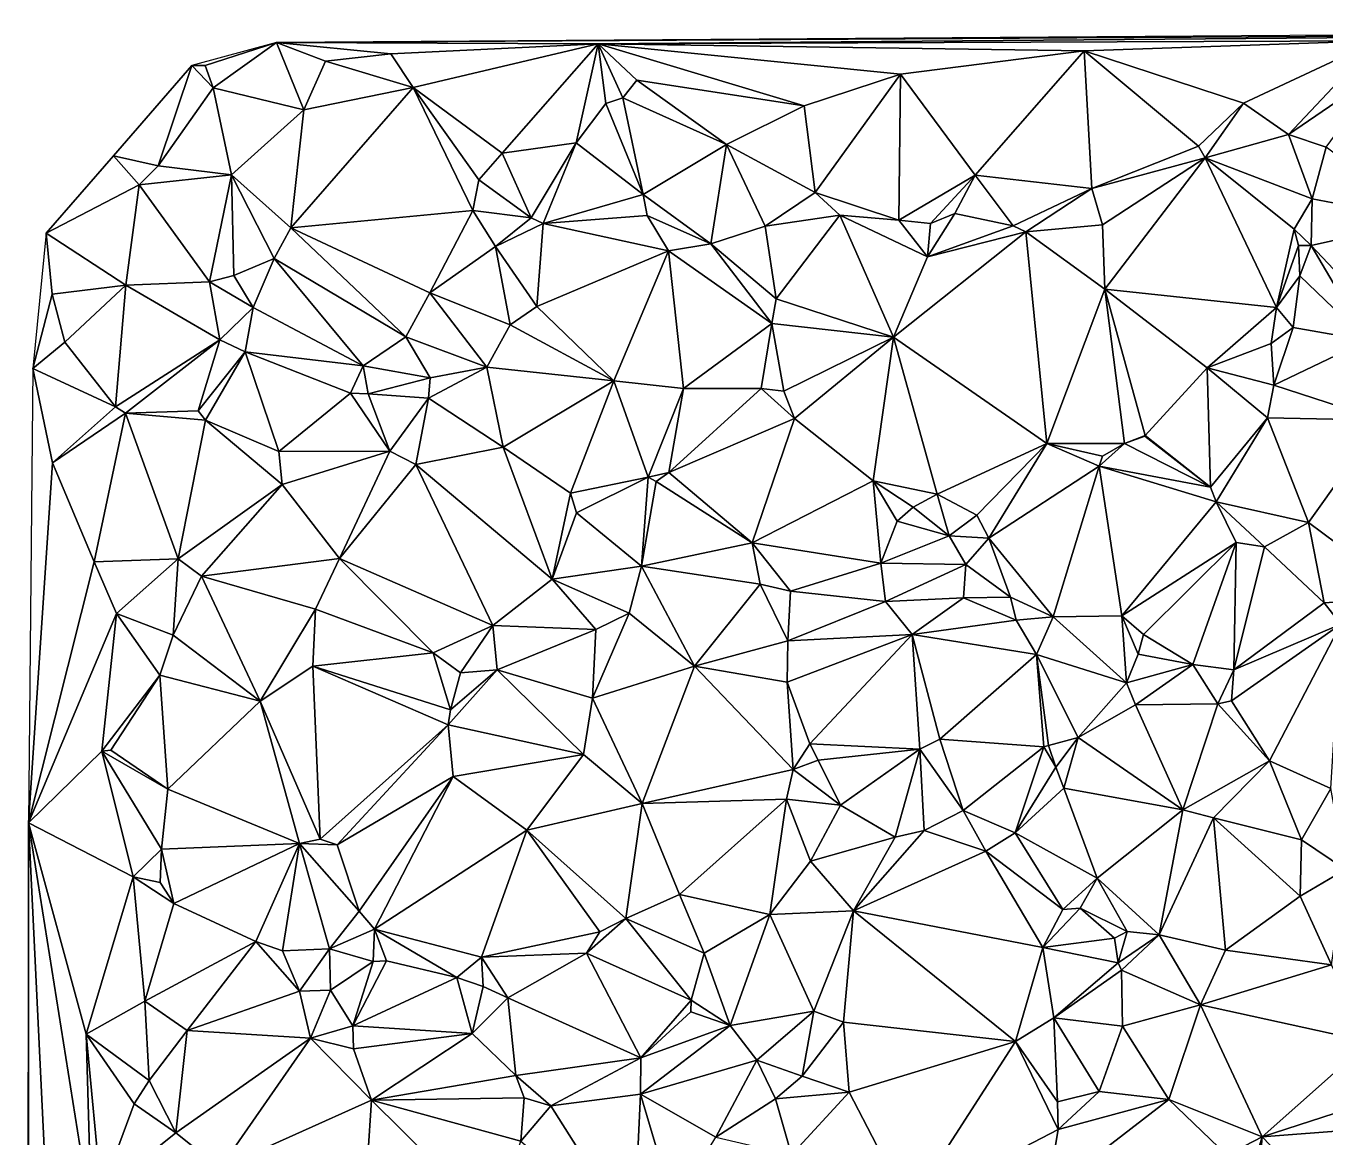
# Model space of a CAD drawing. Header units: metres. Extents: x -15 to 15, y -15 to 15.
# Drawn here: x -14.96 to -3.44, y 5.14 to 15 of the extents above; entities that cross this region are included whole.
import ezdxf

# ---------------------------------------------------------------- set-up
doc = ezdxf.new("R2010")
doc.units = ezdxf.units.M
doc.layers.add('STREET_MESH', color=7, linetype='Continuous')

msp = doc.modelspace()

# ---------------------------------------------------------------- linework, layer by layer
at = {"layer": 'STREET_MESH'}
for points in [[(-12.74, 14.85), (1.957, 14.937), (8.652, 14.997)], [(-12.74, 14.85), (-9.888, 14.839), (1.957, 14.937)], [(-9.888, 14.839), (-2.985, 14.865), (1.957, 14.937)], [(-5.579, 14.775), (-2.985, 14.865), (-9.888, 14.839)], [(-5.579, 14.775), (-4.168, 14.311), (-2.985, 14.865)], [(-4.168, 14.311), (-3.768, 14.034), (-2.985, 14.865)], [(-3.768, 14.034), (-2.928, 14.609), (-2.985, 14.865)], [(-13.374, 14.647), (-12.74, 14.85), (-13.493, 14.647)], [(-13.374, 14.647), (-13.303, 14.448), (-12.74, 14.85)], [(-13.303, 14.448), (-12.499, 14.253), (-12.74, 14.85)], [(-12.74, 14.85), (-11.727, 14.751), (-9.888, 14.839)], [(-12.306, 14.686), (-11.727, 14.751), (-12.74, 14.85)], [(-12.499, 14.253), (-12.306, 14.686), (-12.74, 14.85)], [(-12.306, 14.686), (-11.53, 14.451), (-11.727, 14.751)], [(-11.727, 14.751), (-11.53, 14.451), (-9.888, 14.839)], [(-11.53, 14.451), (-10.74, 13.868), (-9.888, 14.839)], [(-10.74, 13.868), (-10.083, 13.959), (-9.888, 14.839)], [(-10.083, 13.959), (-9.821, 14.309), (-9.888, 14.839)], [(-7.21, 14.568), (-5.579, 14.775), (-9.888, 14.839)], [(-9.67, 14.358), (-9.546, 14.517), (-9.888, 14.839)], [(-9.821, 14.309), (-9.67, 14.358), (-9.888, 14.839)], [(-9.546, 14.517), (-8.062, 14.289), (-9.888, 14.839)], [(-8.062, 14.289), (-7.21, 14.568), (-9.888, 14.839)], [(-7.21, 14.568), (-6.547, 13.674), (-5.579, 14.775)], [(-6.547, 13.674), (-5.513, 13.556), (-5.579, 14.775)], [(-5.513, 13.556), (-4.567, 13.932), (-5.579, 14.775)], [(-4.567, 13.932), (-4.168, 14.311), (-5.579, 14.775)], [(-14.785, 13.159), (-14.188, 13.845), (-13.493, 14.647)], [(-14.188, 13.845), (-13.79, 13.755), (-13.493, 14.647)], [(-13.79, 13.755), (-13.303, 14.448), (-13.493, 14.647)], [(-13.303, 14.448), (-13.374, 14.647), (-13.493, 14.647)], [(-11.53, 14.451), (-12.306, 14.686), (-12.499, 14.253)], [(-9.67, 14.358), (-8.75, 13.947), (-9.546, 14.517)], [(-8.75, 13.947), (-8.062, 14.289), (-9.546, 14.517)], [(-8.062, 14.289), (-7.964, 13.521), (-7.21, 14.568)], [(-7.964, 13.521), (-7.223, 13.276), (-7.21, 14.568)], [(-7.223, 13.276), (-6.547, 13.674), (-7.21, 14.568)], [(-3.434, 13.921), (-2.928, 14.609), (-3.768, 14.034)], [(-13.303, 14.448), (-13.79, 13.755), (-13.141, 13.677)], [(-12.499, 14.253), (-13.303, 14.448), (-13.141, 13.677)], [(-11.53, 14.451), (-12.615, 13.208), (-11.001, 13.359)], [(-12.615, 13.208), (-11.53, 14.451), (-12.499, 14.253)], [(-10.948, 13.632), (-11.53, 14.451), (-11.001, 13.359)], [(-11.53, 14.451), (-10.948, 13.632), (-10.74, 13.868)], [(-9.821, 14.309), (-10.083, 13.959), (-9.491, 13.501)], [(-9.67, 14.358), (-9.821, 14.309), (-9.491, 13.501)], [(-8.75, 13.947), (-9.67, 14.358), (-9.491, 13.501)], [(-8.75, 13.947), (-7.964, 13.521), (-8.062, 14.289)], [(-4.506, 13.826), (-4.168, 14.311), (-4.567, 13.932)], [(-4.168, 14.311), (-4.506, 13.826), (-3.768, 14.034)], [(-12.615, 13.208), (-12.499, 14.253), (-13.141, 13.677)], [(-10.483, 13.294), (-10.083, 13.959), (-10.74, 13.868)], [(-10.483, 13.294), (-10.378, 13.246), (-10.083, 13.959)], [(-10.083, 13.959), (-10.378, 13.246), (-9.491, 13.501)], [(-8.891, 13.065), (-8.75, 13.947), (-9.491, 13.501)], [(-8.409, 13.22), (-8.75, 13.947), (-8.891, 13.065)], [(-8.409, 13.22), (-7.964, 13.521), (-8.75, 13.947)], [(-4.506, 13.826), (-3.559, 13.463), (-3.768, 14.034)], [(-3.559, 13.463), (-3.434, 13.921), (-3.768, 14.034)], [(-13.958, 13.587), (-14.188, 13.845), (-14.785, 13.159)], [(-13.958, 13.587), (-13.79, 13.755), (-14.188, 13.845)], [(-10.948, 13.632), (-10.483, 13.294), (-10.74, 13.868)], [(-4.506, 13.826), (-4.567, 13.932), (-5.513, 13.556)], [(-5.418, 13.232), (-4.506, 13.826), (-5.513, 13.556)], [(-4.506, 13.826), (-5.418, 13.232), (-5.397, 12.664)], [(-4.506, 13.826), (-5.397, 12.664), (-3.876, 12.5)], [(-3.718, 13.196), (-4.506, 13.826), (-3.876, 12.5)], [(-3.559, 13.463), (-4.506, 13.826), (-3.718, 13.196)], [(-3.434, 13.921), (-3.559, 13.463), (-2.565, 13.274)], [(-13.79, 13.755), (-13.958, 13.587), (-13.141, 13.677)], [(-13.958, 13.587), (-13.335, 12.727), (-13.141, 13.677)], [(-13.335, 12.727), (-13.119, 12.783), (-13.141, 13.677)], [(-12.761, 12.935), (-12.615, 13.208), (-13.141, 13.677)], [(-13.119, 12.783), (-12.761, 12.935), (-13.141, 13.677)], [(-10.483, 13.294), (-10.948, 13.632), (-11.001, 13.359)], [(-7.223, 13.276), (-6.942, 13.244), (-6.547, 13.674)], [(-6.942, 13.244), (-6.728, 13.335), (-6.547, 13.674)], [(-6.728, 13.335), (-6.209, 13.223), (-6.547, 13.674)], [(-6.547, 13.674), (-6.209, 13.223), (-5.513, 13.556)], [(-14.077, 12.697), (-13.958, 13.587), (-14.785, 13.159)], [(-14.077, 12.697), (-13.335, 12.727), (-13.958, 13.587)], [(-10.378, 13.246), (-9.454, 13.315), (-9.491, 13.501)], [(-9.454, 13.315), (-8.891, 13.065), (-9.491, 13.501)], [(-8.409, 13.22), (-7.748, 13.318), (-7.964, 13.521)], [(-7.964, 13.521), (-7.748, 13.318), (-7.223, 13.276)], [(-6.209, 13.223), (-6.097, 13.17), (-5.513, 13.556)], [(-6.097, 13.17), (-5.418, 13.232), (-5.513, 13.556)], [(-3.559, 13.463), (-3.718, 13.196), (-3.568, 13.05)], [(-2.565, 13.274), (-3.559, 13.463), (-3.568, 13.05)], [(-12.615, 13.208), (-11.383, 12.63), (-11.001, 13.359)], [(-11.383, 12.63), (-10.799, 13.042), (-11.001, 13.359)], [(-10.799, 13.042), (-10.483, 13.294), (-11.001, 13.359)], [(-10.483, 13.294), (-10.799, 13.042), (-10.378, 13.246)], [(-10.378, 13.246), (-10.799, 13.042), (-10.432, 12.508)], [(-9.266, 13.002), (-10.378, 13.246), (-10.432, 12.508)], [(-10.378, 13.246), (-9.266, 13.002), (-9.454, 13.315)], [(-9.266, 13.002), (-8.891, 13.065), (-9.454, 13.315)], [(-8.31, 12.576), (-7.748, 13.318), (-8.409, 13.22)], [(-8.31, 12.576), (-7.271, 12.236), (-7.748, 13.318)], [(-7.748, 13.318), (-6.969, 12.948), (-7.223, 13.276)], [(-7.271, 12.236), (-6.969, 12.948), (-7.748, 13.318)], [(-6.969, 12.948), (-6.942, 13.244), (-7.223, 13.276)], [(-6.728, 13.335), (-6.969, 12.948), (-6.209, 13.223)], [(-6.942, 13.244), (-6.969, 12.948), (-6.728, 13.335)], [(-2.816, 12.256), (-2.565, 13.274), (-3.568, 13.05)], [(-14.901, 11.96), (-14.729, 12.617), (-14.785, 13.159)], [(-14.729, 12.617), (-14.077, 12.697), (-14.785, 13.159)], [(-12.761, 12.935), (-11.596, 12.24), (-12.615, 13.208)], [(-11.596, 12.24), (-11.383, 12.63), (-12.615, 13.208)], [(-8.31, 12.576), (-8.409, 13.22), (-8.891, 13.065)], [(-7.271, 12.236), (-5.91, 11.295), (-6.097, 13.17)], [(-6.969, 12.948), (-7.271, 12.236), (-6.097, 13.17)], [(-6.209, 13.223), (-6.969, 12.948), (-6.097, 13.17)], [(-5.397, 12.664), (-5.418, 13.232), (-6.097, 13.17)], [(-5.91, 11.295), (-5.397, 12.664), (-6.097, 13.17)], [(-3.681, 13.05), (-3.718, 13.196), (-3.876, 12.5)], [(-3.718, 13.196), (-3.681, 13.05), (-3.568, 13.05)], [(-10.669, 12.347), (-10.799, 13.042), (-11.383, 12.63)], [(-10.799, 13.042), (-10.669, 12.347), (-10.432, 12.508)], [(-9.266, 13.002), (-8.348, 12.357), (-8.891, 13.065)], [(-8.348, 12.357), (-8.31, 12.576), (-8.891, 13.065)], [(-3.669, 12.782), (-3.681, 13.05), (-3.876, 12.5)], [(-3.681, 13.05), (-3.669, 12.782), (-3.568, 13.05)], [(-3.669, 12.782), (-3.071, 12.207), (-3.568, 13.05)], [(-3.071, 12.207), (-2.816, 12.256), (-3.568, 13.05)], [(-12.949, 12.5), (-12.761, 12.935), (-13.119, 12.783)], [(-12.761, 12.935), (-12.949, 12.5), (-11.973, 11.983)], [(-11.596, 12.24), (-12.761, 12.935), (-11.973, 11.983)], [(-9.751, 11.85), (-9.266, 13.002), (-10.432, 12.508)], [(-9.133, 11.781), (-9.266, 13.002), (-9.751, 11.85)], [(-9.133, 11.781), (-8.348, 12.357), (-9.266, 13.002)], [(-14.617, 12.193), (-14.077, 12.697), (-14.729, 12.617)], [(-14.17, 11.618), (-14.077, 12.697), (-14.617, 12.193)], [(-14.17, 11.618), (-13.243, 12.212), (-14.077, 12.697)], [(-13.243, 12.212), (-13.335, 12.727), (-14.077, 12.697)], [(-13.335, 12.727), (-12.949, 12.5), (-13.119, 12.783)], [(-12.949, 12.5), (-13.335, 12.727), (-13.243, 12.212)], [(-3.669, 12.782), (-3.876, 12.5), (-3.726, 12.323)], [(-3.669, 12.782), (-3.726, 12.323), (-3.071, 12.207)], [(-14.617, 12.193), (-14.729, 12.617), (-14.901, 11.96)], [(-11.596, 12.24), (-10.875, 11.97), (-11.383, 12.63)], [(-10.875, 11.97), (-10.669, 12.347), (-11.383, 12.63)], [(-8.348, 12.357), (-7.271, 12.236), (-8.31, 12.576)], [(-5.91, 11.295), (-5.224, 11.293), (-5.397, 12.664)], [(-3.876, 12.5), (-5.397, 12.664), (-4.491, 11.964)], [(-5.397, 12.664), (-5.038, 11.364), (-4.491, 11.964)], [(-5.224, 11.293), (-5.038, 11.364), (-5.397, 12.664)], [(-12.949, 12.5), (-13.243, 12.212), (-13.02, 12.107)], [(-11.973, 11.983), (-12.949, 12.5), (-13.02, 12.107)], [(-10.669, 12.347), (-9.751, 11.85), (-10.432, 12.508)], [(-3.922, 12.18), (-3.876, 12.5), (-4.491, 11.964)], [(-3.726, 12.323), (-3.876, 12.5), (-3.922, 12.18)], [(-10.669, 12.347), (-10.875, 11.97), (-9.751, 11.85)], [(-8.445, 11.781), (-8.348, 12.357), (-9.133, 11.781)], [(-8.244, 11.759), (-8.348, 12.357), (-8.445, 11.781)], [(-8.244, 11.759), (-7.271, 12.236), (-8.348, 12.357)], [(-13.243, 12.212), (-14.17, 11.618), (-14.079, 11.563)], [(-13.437, 11.585), (-13.243, 12.212), (-14.079, 11.563)], [(-13.243, 12.212), (-13.437, 11.585), (-13.02, 12.107)], [(-11.596, 12.24), (-11.973, 11.983), (-11.379, 11.877)], [(-10.875, 11.97), (-11.596, 12.24), (-11.379, 11.877)], [(-7.271, 12.236), (-8.244, 11.759), (-8.149, 11.516)], [(-7.452, 10.963), (-7.271, 12.236), (-8.149, 11.516)], [(-6.883, 10.845), (-7.271, 12.236), (-7.452, 10.963)], [(-5.91, 11.295), (-7.271, 12.236), (-6.883, 10.845)], [(-3.898, 11.81), (-3.726, 12.323), (-3.922, 12.18)], [(-3.726, 12.323), (-3.898, 11.81), (-3.071, 12.207)], [(-14.17, 11.618), (-14.617, 12.193), (-14.901, 11.96)], [(-13.437, 11.585), (-13.372, 11.501), (-13.02, 12.107)], [(-13.372, 11.501), (-12.722, 11.222), (-13.02, 12.107)], [(-12.722, 11.222), (-12.086, 11.74), (-13.02, 12.107)], [(-12.086, 11.74), (-11.973, 11.983), (-13.02, 12.107)], [(-3.898, 11.81), (-3.922, 12.18), (-4.491, 11.964)], [(-3.071, 12.207), (-3.898, 11.81), (-2.943, 11.501)], [(-12.086, 11.74), (-11.929, 11.735), (-11.973, 11.983)], [(-11.973, 11.983), (-11.929, 11.735), (-11.379, 11.877)], [(-14.94, 7.93), (-14.728, 11.124), (-14.901, 11.96)], [(-14.728, 11.124), (-14.17, 11.618), (-14.901, 11.96)], [(-11.929, 11.735), (-11.393, 11.697), (-11.379, 11.877)], [(-11.393, 11.697), (-10.875, 11.97), (-11.379, 11.877)], [(-11.393, 11.697), (-10.731, 11.261), (-10.875, 11.97)], [(-10.875, 11.97), (-10.731, 11.261), (-9.751, 11.85)], [(-5.038, 11.364), (-4.461, 10.908), (-4.491, 11.964)], [(-3.955, 11.522), (-3.898, 11.81), (-4.491, 11.964)], [(-4.461, 10.908), (-3.955, 11.522), (-4.491, 11.964)], [(-10.731, 11.261), (-10.136, 10.854), (-9.751, 11.85)], [(-10.136, 10.854), (-9.447, 10.997), (-9.751, 11.85)], [(-9.447, 10.997), (-9.133, 11.781), (-9.751, 11.85)], [(-9.133, 11.781), (-9.447, 10.997), (-9.264, 11.038)], [(-8.445, 11.781), (-9.264, 11.038), (-8.149, 11.516)], [(-8.445, 11.781), (-9.133, 11.781), (-9.264, 11.038)], [(-8.244, 11.759), (-8.445, 11.781), (-8.149, 11.516)], [(-3.898, 11.81), (-3.955, 11.522), (-2.943, 11.501)], [(-11.736, 11.225), (-12.086, 11.74), (-12.722, 11.222)], [(-11.736, 11.225), (-11.929, 11.735), (-12.086, 11.74)], [(-11.929, 11.735), (-11.736, 11.225), (-11.393, 11.697)], [(-11.393, 11.697), (-11.736, 11.225), (-11.507, 11.107)], [(-10.731, 11.261), (-11.393, 11.697), (-11.507, 11.107)], [(-14.17, 11.618), (-14.728, 11.124), (-14.079, 11.563)], [(-14.728, 11.124), (-14.358, 10.245), (-14.079, 11.563)], [(-14.358, 10.245), (-13.612, 10.27), (-14.079, 11.563)], [(-13.372, 11.501), (-13.437, 11.585), (-14.079, 11.563)], [(-13.612, 10.27), (-13.372, 11.501), (-14.079, 11.563)], [(-4.461, 10.908), (-4.411, 10.777), (-3.955, 11.522)], [(-3.955, 11.522), (-4.411, 10.777), (-3.591, 10.594)], [(-3.955, 11.522), (-3.591, 10.594), (-2.943, 11.501)], [(-13.372, 11.501), (-13.612, 10.27), (-12.692, 10.931)], [(-12.722, 11.222), (-13.372, 11.501), (-12.692, 10.931)], [(-9.264, 11.038), (-8.524, 10.413), (-8.149, 11.516)], [(-8.524, 10.413), (-7.452, 10.963), (-8.149, 11.516)], [(-3.591, 10.594), (-2.702, 9.93), (-2.943, 11.501)], [(-5.91, 11.295), (-6.883, 10.845), (-6.531, 10.659)], [(-5.91, 11.295), (-6.531, 10.659), (-6.424, 10.454)], [(-5.448, 11.093), (-5.91, 11.295), (-6.424, 10.454)], [(-5.91, 11.295), (-5.419, 11.181), (-5.224, 11.293)], [(-5.419, 11.181), (-5.91, 11.295), (-5.448, 11.093)], [(-4.461, 10.908), (-5.224, 11.293), (-5.448, 11.093)], [(-5.224, 11.293), (-5.419, 11.181), (-5.448, 11.093)], [(-5.224, 11.293), (-5.042, 11.358), (-5.038, 11.364)], [(-5.042, 11.358), (-5.224, 11.293), (-4.461, 10.908)], [(-5.038, 11.364), (-5.042, 11.358), (-4.461, 10.908)], [(-11.736, 11.225), (-12.722, 11.222), (-12.692, 10.931)], [(-12.184, 10.275), (-11.736, 11.225), (-12.692, 10.931)], [(-11.736, 11.225), (-12.184, 10.275), (-11.507, 11.107)], [(-10.298, 10.091), (-10.731, 11.261), (-11.507, 11.107)], [(-10.298, 10.091), (-10.136, 10.854), (-10.731, 11.261)], [(-14.358, 10.245), (-14.728, 11.124), (-14.94, 7.93)], [(-12.184, 10.275), (-10.823, 9.681), (-11.507, 11.107)], [(-10.823, 9.681), (-10.298, 10.091), (-11.507, 11.107)], [(-5.855, 9.757), (-5.448, 11.093), (-6.424, 10.454)], [(-5.855, 9.757), (-5.245, 9.765), (-5.448, 11.093)], [(-5.245, 9.765), (-4.411, 10.777), (-5.448, 11.093)], [(-4.411, 10.777), (-4.461, 10.908), (-5.448, 11.093)], [(-9.447, 10.997), (-10.136, 10.854), (-10.081, 10.68)], [(-9.505, 10.206), (-9.447, 10.997), (-10.081, 10.68)], [(-9.376, 10.956), (-9.447, 10.997), (-9.505, 10.206)], [(-9.376, 10.956), (-9.505, 10.206), (-8.524, 10.413)], [(-9.447, 10.997), (-9.376, 10.956), (-9.264, 11.038)], [(-9.264, 11.038), (-9.376, 10.956), (-8.524, 10.413)], [(-7.383, 10.234), (-7.452, 10.963), (-8.524, 10.413)], [(-7.383, 10.234), (-7.239, 10.606), (-7.452, 10.963)], [(-7.095, 10.73), (-6.883, 10.845), (-7.452, 10.963)], [(-7.239, 10.606), (-7.095, 10.73), (-7.452, 10.963)], [(-13.612, 10.27), (-13.407, 10.119), (-12.692, 10.931)], [(-13.407, 10.119), (-12.184, 10.275), (-12.692, 10.931)], [(-10.136, 10.854), (-10.298, 10.091), (-10.081, 10.68)], [(-7.095, 10.73), (-6.777, 10.476), (-6.883, 10.845)], [(-6.883, 10.845), (-6.777, 10.476), (-6.531, 10.659)], [(-6.777, 10.476), (-7.095, 10.73), (-7.239, 10.606)], [(-4.411, 10.777), (-5.245, 9.765), (-4.231, 10.417)], [(-3.982, 10.379), (-4.411, 10.777), (-4.231, 10.417)], [(-4.411, 10.777), (-3.982, 10.379), (-3.591, 10.594)], [(-10.298, 10.091), (-9.505, 10.206), (-10.081, 10.68)], [(-6.777, 10.476), (-7.239, 10.606), (-7.383, 10.234)], [(-6.531, 10.659), (-6.777, 10.476), (-6.424, 10.454)], [(-3.982, 10.379), (-3.452, 9.881), (-3.591, 10.594)], [(-3.452, 9.881), (-2.702, 9.93), (-3.591, 10.594)], [(-9.505, 10.206), (-8.453, 10.048), (-8.524, 10.413)], [(-8.453, 10.048), (-8.184, 9.984), (-8.524, 10.413)], [(-8.184, 9.984), (-7.383, 10.234), (-8.524, 10.413)], [(-6.777, 10.476), (-7.383, 10.234), (-6.63, 10.221)], [(-6.777, 10.476), (-6.63, 10.221), (-6.424, 10.454)], [(-6.63, 10.221), (-6.232, 9.93), (-6.424, 10.454)], [(-6.232, 9.93), (-5.855, 9.757), (-6.424, 10.454)], [(-5.245, 9.765), (-5.053, 9.599), (-4.231, 10.417)], [(-5.053, 9.599), (-4.616, 9.335), (-4.231, 10.417)], [(-4.616, 9.335), (-4.254, 9.288), (-4.231, 10.417)], [(-4.254, 9.288), (-3.982, 10.379), (-4.231, 10.417)], [(-3.452, 9.881), (-3.982, 10.379), (-4.254, 9.288)], [(-13.612, 10.27), (-14.358, 10.245), (-14.16, 9.787)], [(-13.658, 9.594), (-13.612, 10.27), (-14.16, 9.787)], [(-13.612, 10.27), (-13.658, 9.594), (-13.407, 10.119)], [(-12.184, 10.275), (-13.407, 10.119), (-12.395, 9.824)], [(-11.353, 9.438), (-12.184, 10.275), (-12.395, 9.824)], [(-10.823, 9.681), (-12.184, 10.275), (-11.353, 9.438)], [(-14.16, 9.787), (-14.358, 10.245), (-14.94, 7.93)], [(-10.298, 10.091), (-9.615, 9.79), (-9.505, 10.206)], [(-9.505, 10.206), (-9.615, 9.79), (-9.034, 9.321)], [(-8.453, 10.048), (-9.505, 10.206), (-9.034, 9.321)], [(-8.184, 9.984), (-7.342, 9.894), (-7.383, 10.234)], [(-7.383, 10.234), (-7.342, 9.894), (-6.63, 10.221)], [(-6.63, 10.221), (-7.342, 9.894), (-6.649, 9.925)], [(-6.232, 9.93), (-6.63, 10.221), (-6.649, 9.925)], [(-13.658, 9.594), (-12.886, 9.008), (-13.407, 10.119)], [(-13.407, 10.119), (-12.886, 9.008), (-12.395, 9.824)], [(-10.298, 10.091), (-10.823, 9.681), (-9.911, 9.644)], [(-9.615, 9.79), (-10.298, 10.091), (-9.911, 9.644)], [(-8.207, 9.545), (-8.453, 10.048), (-9.034, 9.321)], [(-8.207, 9.545), (-8.184, 9.984), (-8.453, 10.048)], [(-7.342, 9.894), (-8.184, 9.984), (-8.207, 9.545)], [(-7.342, 9.894), (-7.104, 9.6), (-6.649, 9.925)], [(-7.104, 9.6), (-6.182, 9.727), (-6.649, 9.925)], [(-6.182, 9.727), (-6.232, 9.93), (-6.649, 9.925)], [(-6.232, 9.93), (-6.182, 9.727), (-5.855, 9.757)], [(-3.452, 9.881), (-3.305, 9.693), (-2.702, 9.93)], [(-12.886, 9.008), (-12.419, 9.32), (-12.395, 9.824)], [(-12.419, 9.32), (-11.353, 9.438), (-12.395, 9.824)], [(-7.342, 9.894), (-8.207, 9.545), (-7.104, 9.6)], [(-3.305, 9.693), (-3.452, 9.881), (-4.254, 9.288)], [(-14.29, 8.567), (-14.16, 9.787), (-14.94, 7.93)], [(-14.29, 8.567), (-13.775, 9.24), (-14.16, 9.787)], [(-13.775, 9.24), (-13.658, 9.594), (-14.16, 9.787)], [(-11.11, 9.261), (-10.823, 9.681), (-11.353, 9.438)], [(-10.823, 9.681), (-11.11, 9.261), (-10.785, 9.287)], [(-10.823, 9.681), (-10.785, 9.287), (-9.911, 9.644)], [(-9.615, 9.79), (-9.941, 9.037), (-9.034, 9.321)], [(-9.941, 9.037), (-9.615, 9.79), (-9.911, 9.644)], [(-6.003, 9.422), (-6.182, 9.727), (-7.104, 9.6)], [(-6.182, 9.727), (-6.003, 9.422), (-5.855, 9.757)], [(-6.003, 9.422), (-5.206, 9.172), (-5.855, 9.757)], [(-5.855, 9.757), (-5.206, 9.172), (-5.245, 9.765)], [(-5.1, 9.427), (-5.053, 9.599), (-5.245, 9.765)], [(-5.206, 9.172), (-5.1, 9.427), (-5.245, 9.765)], [(-4.274, 9.011), (-3.305, 9.693), (-4.254, 9.288)], [(-3.305, 9.693), (-4.274, 9.011), (-3.936, 8.479)], [(-3.305, 9.693), (-3.936, 8.479), (-3.393, 8.234)], [(-13.775, 9.24), (-12.886, 9.008), (-13.658, 9.594)], [(-10.785, 9.287), (-9.941, 9.037), (-9.911, 9.644)], [(-7.104, 9.6), (-8.214, 9.177), (-8.013, 8.63)], [(-8.207, 9.545), (-8.214, 9.177), (-7.104, 9.6)], [(-7.104, 9.6), (-8.013, 8.63), (-7.036, 8.584)], [(-6.86, 8.672), (-7.104, 9.6), (-7.036, 8.584)], [(-6.86, 8.672), (-6.003, 9.422), (-7.104, 9.6)], [(-4.616, 9.335), (-5.053, 9.599), (-5.1, 9.427)], [(-8.214, 9.177), (-8.207, 9.545), (-9.034, 9.321)], [(-12.419, 9.32), (-11.2, 8.932), (-11.353, 9.438)], [(-11.2, 8.932), (-11.11, 9.261), (-11.353, 9.438)], [(-6.003, 9.422), (-6.86, 8.672), (-5.938, 8.605)], [(-5.895, 8.617), (-6.003, 9.422), (-5.938, 8.605)], [(-5.895, 8.617), (-5.632, 8.687), (-6.003, 9.422)], [(-5.632, 8.687), (-5.206, 9.172), (-6.003, 9.422)], [(-5.206, 9.172), (-4.616, 9.335), (-5.1, 9.427)], [(-5.206, 9.172), (-5.124, 8.976), (-4.616, 9.335)], [(-4.616, 9.335), (-5.124, 8.976), (-4.395, 8.986)], [(-4.616, 9.335), (-4.395, 8.986), (-4.254, 9.288)], [(-14.209, 8.575), (-13.775, 9.24), (-14.29, 8.567)], [(-13.775, 9.24), (-14.209, 8.575), (-13.704, 8.23)], [(-12.886, 9.008), (-13.775, 9.24), (-13.704, 8.23)], [(-12.886, 9.008), (-12.353, 7.786), (-12.419, 9.32)], [(-12.419, 9.32), (-12.353, 7.786), (-11.219, 8.798)], [(-11.2, 8.932), (-12.419, 9.32), (-11.219, 8.798)], [(-10.019, 8.535), (-10.785, 9.287), (-11.219, 8.798)], [(-10.785, 9.287), (-11.2, 8.932), (-11.219, 8.798)], [(-11.11, 9.261), (-11.2, 8.932), (-10.785, 9.287)], [(-10.019, 8.535), (-9.941, 9.037), (-10.785, 9.287)], [(-9.941, 9.037), (-9.498, 8.103), (-9.034, 9.321)], [(-9.498, 8.103), (-8.16, 8.403), (-9.034, 9.321)], [(-8.16, 8.403), (-8.214, 9.177), (-9.034, 9.321)], [(-4.395, 8.986), (-4.274, 9.011), (-4.254, 9.288)], [(-8.214, 9.177), (-8.16, 8.403), (-8.013, 8.63)], [(-5.206, 9.172), (-5.632, 8.687), (-5.124, 8.976)], [(-12.886, 9.008), (-13.704, 8.23), (-12.538, 7.748)], [(-12.353, 7.786), (-12.886, 9.008), (-12.538, 7.748)], [(-9.941, 9.037), (-10.019, 8.535), (-9.498, 8.103)], [(-4.395, 8.986), (-5.124, 8.976), (-4.705, 8.047)], [(-4.395, 8.986), (-4.705, 8.047), (-3.936, 8.479)], [(-4.274, 9.011), (-4.395, 8.986), (-3.936, 8.479)], [(-5.124, 8.976), (-5.632, 8.687), (-4.705, 8.047)], [(-12.353, 7.786), (-12.202, 7.734), (-11.219, 8.798)], [(-12.202, 7.734), (-11.174, 8.341), (-11.219, 8.798)], [(-11.174, 8.341), (-10.019, 8.535), (-11.219, 8.798)], [(-6.652, 8.039), (-6.86, 8.672), (-7.036, 8.584)], [(-6.86, 8.672), (-6.652, 8.039), (-5.938, 8.605)], [(-5.632, 8.687), (-5.895, 8.617), (-5.83, 8.423)], [(-5.632, 8.687), (-5.83, 8.423), (-5.759, 8.239)], [(-5.632, 8.687), (-5.759, 8.239), (-4.705, 8.047)], [(-14.013, 7.45), (-14.29, 8.567), (-14.94, 7.93)], [(-14.209, 8.575), (-14.29, 8.567), (-13.704, 8.23)], [(-14.29, 8.567), (-13.762, 7.698), (-13.704, 8.23)], [(-14.013, 7.45), (-13.762, 7.698), (-14.29, 8.567)], [(-10.019, 8.535), (-11.174, 8.341), (-10.522, 7.864)], [(-9.498, 8.103), (-10.019, 8.535), (-10.522, 7.864)], [(-8.16, 8.403), (-7.94, 8.487), (-8.013, 8.63)], [(-8.013, 8.63), (-7.94, 8.487), (-7.036, 8.584)], [(-7.94, 8.487), (-7.742, 8.088), (-7.036, 8.584)], [(-7.742, 8.088), (-7.256, 7.804), (-7.036, 8.584)], [(-7.256, 7.804), (-7, 7.862), (-7.036, 8.584)], [(-7, 7.862), (-6.652, 8.039), (-7.036, 8.584)], [(-5.938, 8.605), (-6.652, 8.039), (-6.193, 7.841)], [(-5.83, 8.423), (-5.938, 8.605), (-6.193, 7.841)], [(-5.83, 8.423), (-5.895, 8.617), (-5.938, 8.605)], [(-7.742, 8.088), (-7.94, 8.487), (-8.16, 8.403)], [(-5.759, 8.239), (-5.83, 8.423), (-6.193, 7.841)], [(-4.705, 8.047), (-4.434, 7.974), (-3.936, 8.479)], [(-3.936, 8.479), (-4.434, 7.974), (-3.654, 7.779)], [(-3.936, 8.479), (-3.654, 7.779), (-3.393, 8.234)], [(-12.007, 7.147), (-11.174, 8.341), (-12.202, 7.734)], [(-11.174, 8.341), (-12.007, 7.147), (-11.873, 6.988)], [(-11.174, 8.341), (-11.873, 6.988), (-10.522, 7.864)], [(-8.218, 8.141), (-8.16, 8.403), (-9.498, 8.103)], [(-8.218, 8.141), (-7.742, 8.088), (-8.16, 8.403)], [(-13.704, 8.23), (-13.762, 7.698), (-12.538, 7.748)], [(-5.464, 7.441), (-5.759, 8.239), (-6.193, 7.841)], [(-5.759, 8.239), (-5.464, 7.441), (-4.705, 8.047)], [(-3.654, 7.779), (-3.264, 7.517), (-3.393, 8.234)], [(-9.645, 7.081), (-9.498, 8.103), (-10.522, 7.864)], [(-9.645, 7.081), (-9.169, 7.295), (-9.498, 8.103)], [(-9.169, 7.295), (-8.218, 8.141), (-9.498, 8.103)], [(-8.366, 7.116), (-8.218, 8.141), (-9.169, 7.295)], [(-8.366, 7.116), (-8.007, 7.591), (-8.218, 8.141)], [(-8.007, 7.591), (-7.742, 8.088), (-8.218, 8.141)], [(-7.742, 8.088), (-8.007, 7.591), (-7.256, 7.804)], [(-7, 7.862), (-6.452, 7.678), (-6.652, 8.039)], [(-6.652, 8.039), (-6.452, 7.678), (-6.193, 7.841)], [(-4.705, 8.047), (-5.464, 7.441), (-4.914, 6.936)], [(-4.434, 7.974), (-4.705, 8.047), (-4.914, 6.936)], [(-4.434, 7.974), (-4.914, 6.936), (-4.326, 6.8)], [(-3.654, 7.779), (-4.434, 7.974), (-3.666, 7.281)], [(-4.434, 7.974), (-4.326, 6.8), (-3.666, 7.281)], [(-14.943, -0.692), (-14.94, 7.93), (-14.963, -3.853)], [(-14.669, 2.297), (-14.94, 7.93), (-14.943, -0.692)], [(-14.382, 4.418), (-14.94, 7.93), (-14.669, 2.297)], [(-14.94, 7.93), (-14.382, 4.418), (-14.43, 6.055)], [(-14.013, 7.45), (-14.94, 7.93), (-14.43, 6.055)], [(-11.873, 6.988), (-10.924, 6.74), (-10.522, 7.864)], [(-10.924, 6.74), (-9.875, 6.964), (-10.522, 7.864)], [(-9.875, 6.964), (-9.645, 7.081), (-10.522, 7.864)], [(-7.624, 7.149), (-7, 7.862), (-7.256, 7.804)], [(-6.452, 7.678), (-7, 7.862), (-7.624, 7.149)], [(-6.452, 7.678), (-5.769, 7.161), (-6.193, 7.841)], [(-5.769, 7.161), (-5.464, 7.441), (-6.193, 7.841)], [(-13.762, 7.698), (-13.651, 7.214), (-12.538, 7.748)], [(-13.651, 7.214), (-12.925, 6.879), (-12.538, 7.748)], [(-12.925, 6.879), (-12.687, 6.796), (-12.538, 7.748)], [(-12.687, 6.796), (-12.271, 6.812), (-12.538, 7.748)], [(-12.202, 7.734), (-12.353, 7.786), (-12.538, 7.748)], [(-12.007, 7.147), (-12.202, 7.734), (-12.538, 7.748)], [(-12.271, 6.812), (-12.007, 7.147), (-12.538, 7.748)], [(-8.007, 7.591), (-7.624, 7.149), (-7.256, 7.804)], [(-3.264, 7.517), (-3.654, 7.779), (-3.666, 7.281)], [(-13.772, 7.401), (-13.762, 7.698), (-14.013, 7.45)], [(-13.762, 7.698), (-13.772, 7.401), (-13.651, 7.214)], [(-5.948, 6.825), (-6.452, 7.678), (-7.624, 7.149)], [(-5.948, 6.825), (-5.769, 7.161), (-6.452, 7.678)], [(-8.007, 7.591), (-8.366, 7.116), (-7.624, 7.149)], [(-3.264, 7.517), (-3.666, 7.281), (-3.387, 6.671)], [(-13.91, 6.349), (-14.013, 7.45), (-14.43, 6.055)], [(-13.651, 7.214), (-14.013, 7.45), (-13.91, 6.349)], [(-13.651, 7.214), (-13.772, 7.401), (-14.013, 7.45)], [(-5.769, 7.161), (-5.617, 7.174), (-5.464, 7.441)], [(-5.617, 7.174), (-5.2, 6.966), (-5.464, 7.441)], [(-5.464, 7.441), (-5.2, 6.966), (-4.914, 6.936)], [(-9.169, 7.295), (-9.645, 7.081), (-8.948, 6.775)], [(-8.366, 7.116), (-9.169, 7.295), (-8.948, 6.775)], [(-3.666, 7.281), (-4.326, 6.8), (-3.387, 6.671)], [(-13.651, 7.214), (-13.91, 6.349), (-12.925, 6.879)], [(-11.873, 6.988), (-12.007, 7.147), (-12.271, 6.812)], [(-8.366, 7.116), (-7.977, 6.26), (-7.624, 7.149)], [(-7.624, 7.149), (-7.977, 6.26), (-7.714, 6.164)], [(-6.19, 5.992), (-7.624, 7.149), (-7.714, 6.164)], [(-6.19, 5.992), (-5.948, 6.825), (-7.624, 7.149)], [(-5.617, 7.174), (-5.948, 6.825), (-5.312, 6.908)], [(-5.617, 7.174), (-5.769, 7.161), (-5.948, 6.825)], [(-5.2, 6.966), (-5.617, 7.174), (-5.312, 6.908)], [(-9.645, 7.081), (-9.875, 6.964), (-9.994, 6.775)], [(-9.066, 6.359), (-9.645, 7.081), (-9.994, 6.775)], [(-9.645, 7.081), (-9.066, 6.359), (-8.948, 6.775)], [(-8.718, 6.133), (-8.366, 7.116), (-8.948, 6.775)], [(-7.977, 6.26), (-8.366, 7.116), (-8.718, 6.133)], [(-11.884, 6.7), (-11.873, 6.988), (-12.271, 6.812)], [(-11.873, 6.988), (-11.884, 6.7), (-11.766, 6.708)], [(-11.143, 6.558), (-11.873, 6.988), (-11.766, 6.708)], [(-11.873, 6.988), (-11.143, 6.558), (-10.924, 6.74)], [(-9.875, 6.964), (-10.924, 6.74), (-9.994, 6.775)], [(-5.278, 6.689), (-5.2, 6.966), (-5.312, 6.908)], [(-5.2, 6.966), (-5.278, 6.689), (-4.914, 6.936)], [(-5.278, 6.689), (-5.249, 6.624), (-4.914, 6.936)], [(-4.914, 6.936), (-5.249, 6.624), (-4.55, 6.315)], [(-4.326, 6.8), (-4.914, 6.936), (-4.55, 6.315)], [(-13.91, 6.349), (-13.534, 6.089), (-12.925, 6.879)], [(-13.534, 6.089), (-12.536, 6.437), (-12.925, 6.879)], [(-12.536, 6.437), (-12.687, 6.796), (-12.925, 6.879)], [(-12.687, 6.796), (-12.536, 6.437), (-12.271, 6.812)], [(-12.536, 6.437), (-12.262, 6.447), (-12.271, 6.812)], [(-12.262, 6.447), (-11.884, 6.7), (-12.271, 6.812)], [(-6.19, 5.992), (-5.85, 6.2), (-5.948, 6.825)], [(-5.948, 6.825), (-5.278, 6.689), (-5.312, 6.908)], [(-5.85, 6.2), (-5.278, 6.689), (-5.948, 6.825)], [(-4.326, 6.8), (-4.55, 6.315), (-3.387, 6.671)], [(-12.064, 6.13), (-11.884, 6.7), (-12.262, 6.447)], [(-11.884, 6.7), (-12.064, 6.13), (-11.766, 6.708)], [(-12.064, 6.13), (-11.143, 6.558), (-11.766, 6.708)], [(-11.143, 6.558), (-10.908, 6.479), (-10.924, 6.74)], [(-10.924, 6.74), (-10.691, 6.378), (-9.994, 6.775)], [(-10.908, 6.479), (-10.691, 6.378), (-10.924, 6.74)], [(-10.691, 6.378), (-9.51, 5.845), (-9.994, 6.775)], [(-9.51, 5.845), (-9.066, 6.359), (-9.994, 6.775)], [(-9.066, 6.359), (-8.718, 6.133), (-8.948, 6.775)], [(-5.278, 6.689), (-5.85, 6.2), (-5.249, 6.624)], [(-5.249, 6.624), (-5.85, 6.2), (-5.241, 6.128)], [(-5.249, 6.624), (-5.241, 6.128), (-4.55, 6.315)], [(-4.55, 6.315), (-3.052, 5.988), (-3.387, 6.671)], [(-11.143, 6.558), (-12.064, 6.13), (-11.007, 6.062)], [(-10.908, 6.479), (-11.143, 6.558), (-11.007, 6.062)], [(-10.691, 6.378), (-10.908, 6.479), (-11.007, 6.062)], [(-13.87, 5.645), (-13.91, 6.349), (-14.43, 6.055)], [(-13.87, 5.645), (-13.534, 6.089), (-13.91, 6.349)], [(-12.441, 6.02), (-12.536, 6.437), (-13.534, 6.089)], [(-12.536, 6.437), (-12.441, 6.02), (-12.262, 6.447)], [(-12.441, 6.02), (-12.064, 6.13), (-12.262, 6.447)], [(-10.618, 5.689), (-10.691, 6.378), (-11.007, 6.062)], [(-9.51, 5.845), (-10.691, 6.378), (-10.618, 5.689)], [(-9.068, 6.255), (-9.066, 6.359), (-9.51, 5.845)], [(-9.066, 6.359), (-9.068, 6.255), (-8.718, 6.133)], [(-9.068, 6.255), (-9.51, 5.845), (-8.718, 6.133)], [(-8.483, 5.825), (-7.977, 6.26), (-8.718, 6.133)], [(-7.977, 6.26), (-8.483, 5.825), (-8.082, 5.684)], [(-7.714, 6.164), (-7.977, 6.26), (-8.082, 5.684)], [(-5.241, 6.128), (-4.83, 5.476), (-4.55, 6.315)], [(-4.55, 6.315), (-4.83, 5.476), (-4.003, 5.145)], [(-3.052, 5.988), (-4.55, 6.315), (-4.003, 5.145)], [(-12.064, 6.13), (-12.441, 6.02), (-12.058, 5.925)], [(-12.064, 6.13), (-12.058, 5.925), (-11.007, 6.062)], [(-8.718, 6.133), (-9.51, 5.845), (-9.515, 5.524)], [(-8.483, 5.825), (-8.718, 6.133), (-9.515, 5.524)], [(-7.665, 5.541), (-7.714, 6.164), (-8.082, 5.684)], [(-6.19, 5.992), (-7.714, 6.164), (-7.665, 5.541)], [(-5.85, 6.2), (-6.19, 5.992), (-5.816, 5.456)], [(-5.446, 5.547), (-5.85, 6.2), (-5.816, 5.456)], [(-5.85, 6.2), (-5.446, 5.547), (-5.241, 6.128)], [(-5.241, 6.128), (-5.446, 5.547), (-4.83, 5.476)], [(-14.382, 4.418), (-14.297, 4.65), (-14.43, 6.055)], [(-14.297, 4.65), (-14.003, 5.437), (-14.43, 6.055)], [(-14.003, 5.437), (-13.87, 5.645), (-14.43, 6.055)], [(-13.534, 6.089), (-13.87, 5.645), (-13.633, 5.181)], [(-12.441, 6.02), (-13.534, 6.089), (-13.633, 5.181)], [(-13.242, 4.869), (-12.441, 6.02), (-13.633, 5.181)], [(-12.441, 6.02), (-13.242, 4.869), (-11.899, 5.47)], [(-12.058, 5.925), (-12.441, 6.02), (-11.899, 5.47)], [(-11.007, 6.062), (-12.058, 5.925), (-11.899, 5.47)], [(-10.618, 5.689), (-11.007, 6.062), (-11.899, 5.47)], [(-7.135, 4.521), (-6.19, 5.992), (-7.665, 5.541)], [(-5.812, 5.21), (-6.19, 5.992), (-7.135, 4.521)], [(-6.19, 5.992), (-5.812, 5.21), (-5.816, 5.456)], [(-2.717, 5.563), (-3.052, 5.988), (-4.003, 5.145)], [(-9.51, 5.845), (-10.618, 5.689), (-10.31, 5.42)], [(-9.51, 5.845), (-10.31, 5.42), (-9.515, 5.524)], [(-8.845, 5.143), (-8.483, 5.825), (-9.515, 5.524)], [(-8.317, 5.483), (-8.483, 5.825), (-8.845, 5.143)], [(-8.483, 5.825), (-8.317, 5.483), (-8.082, 5.684)], [(-13.87, 5.645), (-14.003, 5.437), (-13.633, 5.181)], [(-10.544, 5.492), (-10.618, 5.689), (-11.899, 5.47)], [(-10.618, 5.689), (-10.544, 5.492), (-10.31, 5.42)], [(-8.317, 5.483), (-7.665, 5.541), (-8.082, 5.684)], [(-8.317, 5.483), (-8.174, 4.987), (-7.665, 5.541)], [(-8.174, 4.987), (-7.135, 4.521), (-7.665, 5.541)], [(-5.812, 5.21), (-5.446, 5.547), (-5.816, 5.456)], [(-5.446, 5.547), (-5.812, 5.21), (-4.83, 5.476)], [(-2.382, 5.271), (-2.717, 5.563), (-4.003, 5.145)], [(-14.003, 5.437), (-14.297, 4.65), (-13.633, 5.181)], [(-13.242, 4.869), (-11.963, 4.477), (-11.899, 5.47)], [(-11.963, 4.477), (-10.811, 4.394), (-11.899, 5.47)], [(-10.575, 5.108), (-10.544, 5.492), (-11.899, 5.47)], [(-10.811, 4.394), (-10.575, 5.108), (-11.899, 5.47)], [(-10.31, 5.42), (-10.544, 5.492), (-10.575, 5.108)], [(-10.31, 5.42), (-10.575, 5.108), (-9.574, 4.257)], [(-9.515, 5.524), (-10.31, 5.42), (-9.574, 4.257)], [(-9.218, 4.529), (-9.515, 5.524), (-9.574, 4.257)], [(-9.218, 4.529), (-8.845, 5.143), (-9.515, 5.524)], [(-8.174, 4.987), (-8.317, 5.483), (-8.845, 5.143)], [(-4.83, 5.476), (-5.905, 4.645), (-4.314, 4.983)], [(-5.812, 5.21), (-5.905, 4.645), (-4.83, 5.476)], [(-4.83, 5.476), (-4.314, 4.983), (-4.003, 5.145)], [(-5.812, 5.21), (-7.135, 4.521), (-5.905, 4.645)], [(-2.648, 3.736), (-2.382, 5.271), (-4.003, 5.145)], [(-14.297, 4.65), (-13.242, 4.869), (-13.633, 5.181)], [(-4.314, 4.983), (-4.296, 4.156), (-4.003, 5.145)], [(-4.296, 4.156), (-4.101, 3.987), (-4.003, 5.145)], [(-4.101, 3.987), (-2.648, 3.736), (-4.003, 5.145)]]:
    msp.add_3dface(points, dxfattribs=at)

doc.saveas('drawing.dxf')
